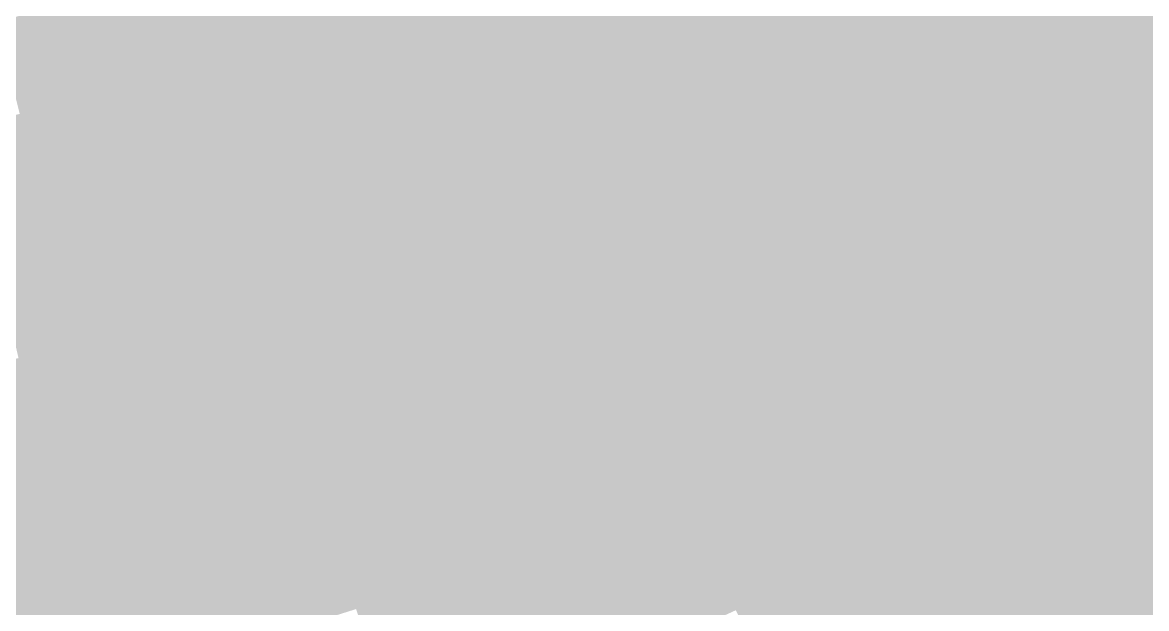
# Model space of a CAD drawing. Header units: inches. Extents: x -266 to 784, y -170 to 213.
# Drawn here: x 11.48 to 35.16, y -56.01 to -43.66 of the extents above; entities that cross this region are included whole.
import ezdxf

# ---------------------------------------------------------------- set-up
doc = ezdxf.new("R2010")
doc.units = ezdxf.units.IN
doc.header["$MEASUREMENT"] = 0

msp = doc.modelspace()

# ---------------------------------------------------------------- linework, layer by layer
at = {"color": 208, "true_color": 0x350040}
msp.add_solid([(15.160043, -42.369483), (15.496933, -43.311027), (14.115678, -42.728768), (14.42936, -43.678296)], dxfattribs=at)
at = {"color": 218, "true_color": 0x4a004d}
msp.add_solid([(22.627043, -42.332221), (23.09844, -43.214142), (21.581344, -42.874766), (22.030955, -43.767991)], dxfattribs=at)
at = {"color": 218, "true_color": 0x550052}
msp.add_solid([(26.749881, -42.242678), (27.284879, -43.087532), (25.705137, -42.886431), (26.21924, -43.744159)], dxfattribs=at)
at = {"color": 208, "true_color": 0x3b0044}
msp.add_solid([(17.603438, -42.498458), (17.986121, -43.422338), (16.555172, -42.917669), (16.915067, -43.850662)], dxfattribs=at)
at = {"color": 218, "true_color": 0x430049}
msp.add_solid([(20.095089, -42.487497), (20.522644, -43.391486), (19.046342, -42.967859), (19.451583, -43.882068)], dxfattribs=at)
at = {"color": 218, "true_color": 0x5a0054}
msp.add_solid([(28.334082, -42.40495), (28.889652, -43.23642), (27.284879, -43.087532), (27.819876, -43.932385)], dxfattribs=at)
at = {"color": 218, "true_color": 0x5e0056}
msp.add_solid([(29.942026, -42.51441), (30.517834, -43.331995), (28.889652, -43.23642), (29.445222, -44.067889)], dxfattribs=at)
at = {"color": 218, "true_color": 0x620058}
msp.add_solid([(31.572063, -42.569999), (32.167762, -43.373207), (30.517834, -43.331995), (31.093642, -44.14958)], dxfattribs=at)
at = {"color": 226, "true_color": 0x660059}
msp.add_solid([(33.222506, -42.570707), (33.837737, -43.359054), (32.167762, -43.373207), (32.763462, -44.176414)], dxfattribs=at)
at = {"color": 226, "true_color": 0x6b005a}
msp.add_solid([(34.891631, -42.515575), (35.526024, -43.288585), (33.837737, -43.359054), (34.452969, -44.1474)], dxfattribs=at)
at = {"color": 208, "true_color": 0x330040}
msp.add_solid([(14.115678, -42.728768), (14.42936, -43.678296), (13.06281, -43.062315), (13.353095, -44.019255)], dxfattribs=at)
at = {"color": 218, "true_color": 0x500051}
msp.add_solid([(24.152011, -42.634263), (24.64491, -43.50435), (23.09844, -43.214142), (23.569837, -44.096063)], dxfattribs=at)
at = {"color": 208, "true_color": 0x320040}
msp.add_solid([(13.06281, -43.062315), (13.353095, -44.019255), (12.002074, -43.369923), (12.268787, -44.333699)], dxfattribs=at)
at = {"color": 208, "true_color": 0x3a0044}
msp.add_solid([(16.555172, -42.917669), (16.915067, -43.850662), (15.496933, -43.311027), (15.833823, -44.252571)], dxfattribs=at)
at = {"color": 208, "true_color": 0x410049}
msp.add_solid([(19.046342, -42.967859), (19.451583, -43.882068), (17.986121, -43.422338), (18.368805, -44.346218)], dxfattribs=at)
at = {"color": 218, "true_color": 0x48004d}
msp.add_solid([(21.581344, -42.874766), (22.030955, -43.767991), (20.522644, -43.391486), (20.9502, -44.295475)], dxfattribs=at)
at = {"color": 218, "true_color": 0x550054}
msp.add_solid([(25.705137, -42.886431), (26.21924, -43.744159), (24.64491, -43.50435), (25.137808, -44.374437)], dxfattribs=at)
at = {"color": 218, "true_color": 0x5a0056}
msp.add_solid([(27.284879, -43.087532), (27.819876, -43.932385), (26.21924, -43.744159), (26.733343, -44.601888)], dxfattribs=at)
at = {"color": 208, "true_color": 0x380044}
msp.add_solid([(15.496933, -43.311027), (15.833823, -44.252571), (14.42936, -43.678296), (14.743042, -44.627824)], dxfattribs=at)
at = {"color": 218, "true_color": 0x4e0051}
msp.add_solid([(23.09844, -43.214142), (23.569837, -44.096063), (22.030955, -43.767991), (22.480566, -44.661215)], dxfattribs=at)
at = {"color": 218, "true_color": 0x5e0058}
msp.add_solid([(28.889652, -43.23642), (29.445222, -44.067889), (27.819876, -43.932385), (28.354874, -44.777239)], dxfattribs=at)
at = {"color": 218, "true_color": 0x62005a}
msp.add_solid([(30.517834, -43.331995), (31.093642, -44.14958), (29.445222, -44.067889), (30.000793, -44.899359)], dxfattribs=at)
at = {"color": 226, "true_color": 0x6f005e}
msp.add_solid([(35.526024, -43.288585), (36.160417, -44.061596), (34.452969, -44.1474), (35.068201, -44.935746)], dxfattribs=at)
at = {"color": 208, "true_color": 0x300040}
msp.add_solid([(12.002074, -43.369923), (12.268787, -44.333699), (10.934108, -43.651406), (11.177088, -44.621438)], dxfattribs=at)
at = {"color": 208, "true_color": 0x3f0049}
msp.add_solid([(17.986121, -43.422338), (18.368805, -44.346218), (16.915067, -43.850662), (17.274962, -44.783654)], dxfattribs=at)
at = {"color": 218, "true_color": 0x46004d}
msp.add_solid([(20.522644, -43.391486), (20.9502, -44.295475), (19.451583, -43.882068), (19.856824, -44.796278)], dxfattribs=at)
at = {"color": 218, "true_color": 0x540055}
msp.add_solid([(24.64491, -43.50435), (25.137808, -44.374437), (23.569837, -44.096063), (24.041234, -44.977984)], dxfattribs=at)
at = {"color": 226, "true_color": 0x66005c}
msp.add_solid([(32.167762, -43.373207), (32.763462, -44.176414), (31.093642, -44.14958), (31.669451, -44.967165)], dxfattribs=at)
at = {"color": 226, "true_color": 0x6b005d}
msp.add_solid([(33.837737, -43.359054), (34.452969, -44.1474), (32.763462, -44.176414), (33.359161, -44.979622)], dxfattribs=at)
at = {"color": 208, "true_color": 0x370044}
msp.add_solid([(14.42936, -43.678296), (14.743042, -44.627824), (13.353095, -44.019255), (13.64338, -44.976196)], dxfattribs=at)
at = {"color": 218, "true_color": 0x4c0051}
msp.add_solid([(22.030955, -43.767991), (22.480566, -44.661215), (20.9502, -44.295475), (21.377755, -45.199465)], dxfattribs=at)
at = {"color": 218, "true_color": 0x5a0059}
msp.add_solid([(26.21924, -43.744159), (26.733343, -44.601888), (25.137808, -44.374437), (25.630706, -45.244524)], dxfattribs=at)
at = {"color": 208, "true_color": 0x350044}
msp.add_solid([(13.353095, -44.019255), (13.64338, -44.976196), (12.268787, -44.333699), (12.5355, -45.297475)], dxfattribs=at)
at = {"color": 208, "true_color": 0x3d0049}
msp.add_solid([(16.915067, -43.850662), (17.274962, -44.783654), (15.833823, -44.252571), (16.170713, -45.194115)], dxfattribs=at)
at = {"color": 218, "true_color": 0x45004d}
msp.add_solid([(19.451583, -43.882068), (19.856824, -44.796278), (18.368805, -44.346218), (18.751488, -45.270097)], dxfattribs=at)
at = {"color": 218, "true_color": 0x5e005b}
msp.add_solid([(27.819876, -43.932385), (28.354874, -44.777239), (26.733343, -44.601888), (27.247445, -45.459616)], dxfattribs=at)
at = {"color": 208, "true_color": 0x3c0049}
msp.add_solid([(15.833823, -44.252571), (16.170713, -45.194115), (14.743042, -44.627824), (15.056724, -45.577353)], dxfattribs=at)
at = {"color": 218, "true_color": 0x520055}
msp.add_solid([(23.569837, -44.096063), (24.041234, -44.977984), (22.480566, -44.661215), (22.930178, -45.554439)], dxfattribs=at)
at = {"color": 218, "true_color": 0x62005c}
msp.add_solid([(29.445222, -44.067889), (30.000793, -44.899359), (28.354874, -44.777239), (28.889871, -45.622093)], dxfattribs=at)
at = {"color": 226, "true_color": 0x66005e}
msp.add_solid([(31.093642, -44.14958), (31.669451, -44.967165), (30.000793, -44.899359), (30.556363, -45.730829)], dxfattribs=at)
at = {"color": 226, "true_color": 0x6b005f}
msp.add_solid([(32.763462, -44.176414), (33.359161, -44.979622), (31.669451, -44.967165), (32.245259, -45.78475)], dxfattribs=at)
at = {"color": 226, "true_color": 0x6f0061}
msp.add_solid([(34.452969, -44.1474), (35.068201, -44.935746), (33.359161, -44.979622), (33.95486, -45.782829)], dxfattribs=at)
at = {"color": 226, "true_color": 0x730062}
msp.add_solid([(36.160417, -44.061596), (36.79481, -44.834606), (35.068201, -44.935746), (35.683432, -45.724093)], dxfattribs=at)
at = {"color": 208, "true_color": 0x330044}
msp.add_solid([(12.268787, -44.333699), (12.5355, -45.297475), (11.177088, -44.621438), (11.420068, -45.591469)], dxfattribs=at)
at = {"color": 218, "true_color": 0x43004d}
msp.add_solid([(18.368805, -44.346218), (18.751488, -45.270097), (17.274962, -44.783654), (17.634857, -45.716647)], dxfattribs=at)
at = {"color": 218, "true_color": 0x4a0051}
msp.add_solid([(20.9502, -44.295475), (21.377755, -45.199465), (19.856824, -44.796278), (20.262066, -45.710488)], dxfattribs=at)
at = {"color": 218, "true_color": 0x59005a}
msp.add_solid([(25.137808, -44.374437), (25.630706, -45.244524), (24.041234, -44.977984), (24.51263, -45.859906)], dxfattribs=at)
at = {"color": 208, "true_color": 0x3a0049}
msp.add_solid([(14.743042, -44.627824), (15.056724, -45.577353), (13.64338, -44.976196), (13.933665, -45.933136)], dxfattribs=at)
at = {"color": 218, "true_color": 0x500055}
msp.add_solid([(22.480566, -44.661215), (22.930178, -45.554439), (21.377755, -45.199465), (21.80531, -46.103454)], dxfattribs=at)
at = {"color": 218, "true_color": 0x5e005d}
msp.add_solid([(26.733343, -44.601888), (27.247445, -45.459616), (25.630706, -45.244524), (26.123604, -46.114611)], dxfattribs=at)
at = {"color": 208, "true_color": 0x380049}
msp.add_solid([(13.64338, -44.976196), (13.933665, -45.933136), (12.5355, -45.297475), (12.802212, -46.261251)], dxfattribs=at)
at = {"color": 208, "true_color": 0x41004d}
msp.add_solid([(17.274962, -44.783654), (17.634857, -45.716647), (16.170713, -45.194115), (16.507603, -46.135659)], dxfattribs=at)
at = {"color": 218, "true_color": 0x490051}
msp.add_solid([(19.856824, -44.796278), (20.262066, -45.710488), (18.751488, -45.270097), (19.134172, -46.193977)], dxfattribs=at)
at = {"color": 218, "true_color": 0x56005a}
msp.add_solid([(24.041234, -44.977984), (24.51263, -45.859906), (22.930178, -45.554439), (23.379789, -46.447664)], dxfattribs=at)
at = {"color": 226, "true_color": 0x62005f}
msp.add_solid([(28.354874, -44.777239), (28.889871, -45.622093), (27.247445, -45.459616), (27.761548, -46.317345)], dxfattribs=at)
at = {"color": 226, "true_color": 0x660060}
msp.add_solid([(30.000793, -44.899359), (30.556363, -45.730829), (28.889871, -45.622093), (29.424869, -46.466946)], dxfattribs=at)
at = {"color": 226, "true_color": 0x6b0062}
msp.add_solid([(31.669451, -44.967165), (32.245259, -45.78475), (30.556363, -45.730829), (31.111933, -46.562298)], dxfattribs=at)
at = {"color": 226, "true_color": 0x6f0063}
msp.add_solid([(33.359161, -44.979622), (33.95486, -45.782829), (32.245259, -45.78475), (32.821067, -46.602334)], dxfattribs=at)
at = {"color": 226, "true_color": 0x730064}
msp.add_solid([(35.068201, -44.935746), (35.683432, -45.724093), (33.95486, -45.782829), (34.55056, -46.586037)], dxfattribs=at)
at = {"color": 208, "true_color": 0x3f004d}
msp.add_solid([(16.170713, -45.194115), (16.507603, -46.135659), (15.056724, -45.577353), (15.370405, -46.526881)], dxfattribs=at)
at = {"color": 218, "true_color": 0x4e0055}
msp.add_solid([(21.377755, -45.199465), (21.80531, -46.103454), (20.262066, -45.710488), (20.667307, -46.624698)], dxfattribs=at)
at = {"color": 208, "true_color": 0x370049}
msp.add_solid([(12.5355, -45.297475), (12.802212, -46.261251), (11.420068, -45.591469), (11.663049, -46.5615)], dxfattribs=at)
at = {"color": 218, "true_color": 0x470051}
msp.add_solid([(18.751488, -45.270097), (19.134172, -46.193977), (17.634857, -45.716647), (17.994752, -46.64964)], dxfattribs=at)
at = {"color": 218, "true_color": 0x5d005e}
msp.add_solid([(25.630706, -45.244524), (26.123604, -46.114611), (24.51263, -45.859906), (24.984027, -46.741827)], dxfattribs=at)
at = {"color": 226, "true_color": 0x620061}
msp.add_solid([(27.247445, -45.459616), (27.761548, -46.317345), (26.123604, -46.114611), (26.616502, -46.984698)], dxfattribs=at)
at = {"color": 208, "true_color": 0x350049}
msp.add_solid([(11.420068, -45.591469), (11.663049, -46.5615), (10.297758, -45.858), (10.51686, -46.833702)], dxfattribs=at)
at = {"color": 208, "true_color": 0x3d004d}
msp.add_solid([(15.056724, -45.577353), (15.370405, -46.526881), (13.933665, -45.933136), (14.223949, -46.890076)], dxfattribs=at)
at = {"color": 218, "true_color": 0x54005a}
msp.add_solid([(22.930178, -45.554439), (23.379789, -46.447664), (21.80531, -46.103454), (22.232865, -47.007443)], dxfattribs=at)
at = {"color": 226, "true_color": 0x660063}
msp.add_solid([(28.889871, -45.622093), (29.424869, -46.466946), (27.761548, -46.317345), (28.275651, -47.175074)], dxfattribs=at)
at = {"color": 208, "true_color": 0x3c004d}
msp.add_solid([(13.933665, -45.933136), (14.223949, -46.890076), (12.802212, -46.261251), (13.068925, -47.225027)], dxfattribs=at)
at = {"color": 218, "true_color": 0x450051}
msp.add_solid([(17.634857, -45.716647), (17.994752, -46.64964), (16.507603, -46.135659), (16.844493, -47.077203)], dxfattribs=at)
at = {"color": 218, "true_color": 0x4c0055}
msp.add_solid([(20.262066, -45.710488), (20.667307, -46.624698), (19.134172, -46.193977), (19.516855, -47.117856)], dxfattribs=at)
at = {"color": 218, "true_color": 0x5b005e}
msp.add_solid([(24.51263, -45.859906), (24.984027, -46.741827), (23.379789, -46.447664), (23.8294, -47.340888)], dxfattribs=at)
at = {"color": 226, "true_color": 0x6b0064}
msp.add_solid([(30.556363, -45.730829), (31.111933, -46.562298), (29.424869, -46.466946), (29.959867, -47.3118)], dxfattribs=at)
at = {"color": 226, "true_color": 0x6f0066}
msp.add_solid([(32.245259, -45.78475), (32.821067, -46.602334), (31.111933, -46.562298), (31.667503, -47.393768)], dxfattribs=at)
at = {"color": 226, "true_color": 0x730067}
msp.add_solid([(33.95486, -45.782829), (34.55056, -46.586037), (32.821067, -46.602334), (33.396875, -47.419919)], dxfattribs=at)
at = {"color": 226, "true_color": 0x770068}
msp.add_solid([(35.683432, -45.724093), (36.298664, -46.512439), (34.55056, -46.586037), (35.146259, -47.389244)], dxfattribs=at)
at = {"color": 218, "true_color": 0x430051}
msp.add_solid([(16.507603, -46.135659), (16.844493, -47.077203), (15.370405, -46.526881), (15.684087, -47.476409)], dxfattribs=at)
at = {"color": 218, "true_color": 0x52005a}
msp.add_solid([(21.80531, -46.103454), (22.232865, -47.007443), (20.667307, -46.624698), (21.072548, -47.538907)], dxfattribs=at)
at = {"color": 206, "true_color": 0x610062}
msp.add_solid([(26.123604, -46.114611), (26.616502, -46.984698), (24.984027, -46.741827), (25.455424, -47.623748)], dxfattribs=at)
at = {"color": 208, "true_color": 0x3a004d}
msp.add_solid([(12.802212, -46.261251), (13.068925, -47.225027), (11.663049, -46.5615), (11.906029, -47.531531)], dxfattribs=at)
at = {"color": 218, "true_color": 0x4a0055}
msp.add_solid([(19.134172, -46.193977), (19.516855, -47.117856), (17.994752, -46.64964), (18.354647, -47.582633)], dxfattribs=at)
at = {"color": 226, "true_color": 0x660065}
msp.add_solid([(27.761548, -46.317345), (28.275651, -47.175074), (26.616502, -46.984698), (27.109401, -47.854785)], dxfattribs=at)
at = {"color": 208, "true_color": 0x38004d}
msp.add_solid([(11.663049, -46.5615), (11.906029, -47.531531), (10.51686, -46.833702), (10.735961, -47.809404)], dxfattribs=at)
at = {"color": 208, "true_color": 0x410051}
msp.add_solid([(15.370405, -46.526881), (15.684087, -47.476409), (14.223949, -46.890076), (14.514234, -47.847017)], dxfattribs=at)
at = {"color": 218, "true_color": 0x480055}
msp.add_solid([(17.994752, -46.64964), (18.354647, -47.582633), (16.844493, -47.077203), (17.181383, -48.018747)], dxfattribs=at)
at = {"color": 218, "true_color": 0x50005a}
msp.add_solid([(20.667307, -46.624698), (21.072548, -47.538907), (19.516855, -47.117856), (19.899538, -48.041736)], dxfattribs=at)
at = {"color": 218, "true_color": 0x58005e}
msp.add_solid([(23.379789, -46.447664), (23.8294, -47.340888), (22.232865, -47.007443), (22.66042, -47.911433)], dxfattribs=at)
at = {"color": 226, "true_color": 0x6b0067}
msp.add_solid([(29.424869, -46.466946), (29.959867, -47.3118), (28.275651, -47.175074), (28.789754, -48.032802)], dxfattribs=at)
at = {"color": 226, "true_color": 0x6f0068}
msp.add_solid([(31.111933, -46.562298), (31.667503, -47.393768), (29.959867, -47.3118), (30.494864, -48.156653)], dxfattribs=at)
at = {"color": 226, "true_color": 0x73006a}
msp.add_solid([(32.821067, -46.602334), (33.396875, -47.419919), (31.667503, -47.393768), (32.223074, -48.225238)], dxfattribs=at)
at = {"color": 226, "true_color": 0x77006b}
msp.add_solid([(34.55056, -46.586037), (35.146259, -47.389244), (33.396875, -47.419919), (33.972683, -48.237504)], dxfattribs=at)
at = {"color": 226, "true_color": 0x7c006c}
msp.add_solid([(36.298664, -46.512439), (36.913895, -47.300786), (35.146259, -47.389244), (35.741958, -48.192452)], dxfattribs=at)
at = {"color": 208, "true_color": 0x3f0051}
msp.add_solid([(14.223949, -46.890076), (14.514234, -47.847017), (13.068925, -47.225027), (13.335638, -48.188803)], dxfattribs=at)
at = {"color": 206, "true_color": 0x5f0062}
msp.add_solid([(24.984027, -46.741827), (25.455424, -47.623748), (23.8294, -47.340888), (24.279012, -48.234112)], dxfattribs=at)
at = {"color": 218, "true_color": 0x460055}
msp.add_solid([(16.844493, -47.077203), (17.181383, -48.018747), (15.684087, -47.476409), (15.997769, -48.425937)], dxfattribs=at)
at = {"color": 218, "true_color": 0x4e005a}
msp.add_solid([(19.516855, -47.117856), (19.899538, -48.041736), (18.354647, -47.582633), (18.714542, -48.515626)], dxfattribs=at)
at = {"color": 218, "true_color": 0x56005e}
msp.add_solid([(22.232865, -47.007443), (22.66042, -47.911433), (21.072548, -47.538907), (21.47779, -48.453117)], dxfattribs=at)
at = {"color": 206, "true_color": 0x650066}
msp.add_solid([(26.616502, -46.984698), (27.109401, -47.854785), (25.455424, -47.623748), (25.926821, -48.50567)], dxfattribs=at)
at = {"color": 208, "true_color": 0x3d0051}
msp.add_solid([(13.068925, -47.225027), (13.335638, -48.188803), (11.906029, -47.531531), (12.149009, -48.501563)], dxfattribs=at)
at = {"color": 218, "true_color": 0x5c0062}
msp.add_solid([(23.8294, -47.340888), (24.279012, -48.234112), (22.66042, -47.911433), (23.087975, -48.815422)], dxfattribs=at)
at = {"color": 226, "true_color": 0x6b0069}
msp.add_solid([(28.275651, -47.175074), (28.789754, -48.032802), (27.109401, -47.854785), (27.602299, -48.724872)], dxfattribs=at)
at = {"color": 226, "true_color": 0x6f006b}
msp.add_solid([(29.959867, -47.3118), (30.494864, -48.156653), (28.789754, -48.032802), (29.303856, -48.890531)], dxfattribs=at)
at = {"color": 208, "true_color": 0x3b0051}
msp.add_solid([(11.906029, -47.531531), (12.149009, -48.501563), (10.735961, -47.809404), (10.955062, -48.785107)], dxfattribs=at)
at = {"color": 218, "true_color": 0x440055}
msp.add_solid([(15.684087, -47.476409), (15.997769, -48.425937), (14.514234, -47.847017), (14.804519, -48.803957)], dxfattribs=at)
at = {"color": 218, "true_color": 0x4c005a}
msp.add_solid([(18.354647, -47.582633), (18.714542, -48.515626), (17.181383, -48.018747), (17.518272, -48.960291)], dxfattribs=at)
at = {"color": 218, "true_color": 0x54005e}
msp.add_solid([(21.072548, -47.538907), (21.47779, -48.453117), (19.899538, -48.041736), (20.282222, -48.965615)], dxfattribs=at)
at = {"color": 226, "true_color": 0x73006c}
msp.add_solid([(31.667503, -47.393768), (32.223074, -48.225238), (30.494864, -48.156653), (31.029862, -49.001507)], dxfattribs=at)
at = {"color": 226, "true_color": 0x77006e}
msp.add_solid([(33.396875, -47.419919), (33.972683, -48.237504), (32.223074, -48.225238), (32.778644, -49.056707)], dxfattribs=at)
at = {"color": 216, "true_color": 0x7c006f}
msp.add_solid([(35.146259, -47.389244), (35.741958, -48.192452), (33.972683, -48.237504), (34.548491, -49.055089)], dxfattribs=at)
at = {"color": 206, "true_color": 0x630066}
msp.add_solid([(25.455424, -47.623748), (25.926821, -48.50567), (24.279012, -48.234112), (24.728623, -49.127337)], dxfattribs=at)
at = {"color": 208, "true_color": 0x420055}
msp.add_solid([(14.514234, -47.847017), (14.804519, -48.803957), (13.335638, -48.188803), (13.602351, -49.152579)], dxfattribs=at)
at = {"color": 218, "true_color": 0x4a005a}
msp.add_solid([(17.181383, -48.018747), (17.518272, -48.960291), (15.997769, -48.425937), (16.31145, -49.375465)], dxfattribs=at)
at = {"color": 218, "true_color": 0x52005e}
msp.add_solid([(19.899538, -48.041736), (20.282222, -48.965615), (18.714542, -48.515626), (19.074437, -49.448618)], dxfattribs=at)
at = {"color": 218, "true_color": 0x5a0062}
msp.add_solid([(22.66042, -47.911433), (23.087975, -48.815422), (21.47779, -48.453117), (21.883031, -49.367327)], dxfattribs=at)
at = {"color": 206, "true_color": 0x69006b}
msp.add_solid([(27.109401, -47.854785), (27.602299, -48.724872), (25.926821, -48.50567), (26.398217, -49.387591)], dxfattribs=at)
at = {"color": 226, "true_color": 0x6f006e}
msp.add_solid([(28.789754, -48.032802), (29.303856, -48.890531), (27.602299, -48.724872), (28.095197, -49.594958)], dxfattribs=at)
at = {"color": 208, "true_color": 0x400055}
msp.add_solid([(13.335638, -48.188803), (13.602351, -49.152579), (12.149009, -48.501563), (12.391989, -49.471594)], dxfattribs=at)
at = {"color": 206, "true_color": 0x600066}
msp.add_solid([(24.279012, -48.234112), (24.728623, -49.127337), (23.087975, -48.815422), (23.51553, -49.719411)], dxfattribs=at)
at = {"color": 216, "true_color": 0x73006f}
msp.add_solid([(30.494864, -48.156653), (31.029862, -49.001507), (29.303856, -48.890531), (29.817959, -49.748259)], dxfattribs=at)
at = {"color": 216, "true_color": 0x770070}
msp.add_solid([(32.223074, -48.225238), (32.778644, -49.056707), (31.029862, -49.001507), (31.56486, -49.84636)], dxfattribs=at)
at = {"color": 216, "true_color": 0x7c0072}
msp.add_solid([(33.972683, -48.237504), (34.548491, -49.055089), (32.778644, -49.056707), (33.334214, -49.888177)], dxfattribs=at)
at = {"color": 216, "true_color": 0x800072}
msp.add_solid([(35.741958, -48.192452), (36.337658, -48.995659), (34.548491, -49.055089), (35.1243, -49.872674)], dxfattribs=at)
at = {"color": 208, "true_color": 0x3e0055}
msp.add_solid([(12.149009, -48.501563), (12.391989, -49.471594), (10.955062, -48.785107), (11.174163, -49.760809)], dxfattribs=at)
at = {"color": 218, "true_color": 0x48005a}
msp.add_solid([(15.997769, -48.425937), (16.31145, -49.375465), (14.804519, -48.803957), (15.094803, -49.760897)], dxfattribs=at)
at = {"color": 218, "true_color": 0x50005e}
msp.add_solid([(18.714542, -48.515626), (19.074437, -49.448618), (17.518272, -48.960291), (17.855162, -49.901835)], dxfattribs=at)
at = {"color": 218, "true_color": 0x580062}
msp.add_solid([(21.47779, -48.453117), (21.883031, -49.367327), (20.282222, -48.965615), (20.664905, -49.889495)], dxfattribs=at)
at = {"color": 206, "true_color": 0x67006b}
msp.add_solid([(25.926821, -48.50567), (26.398217, -49.387591), (24.728623, -49.127337), (25.178234, -50.020561)], dxfattribs=at)
at = {"color": 206, "true_color": 0x6e006f}
msp.add_solid([(27.602299, -48.724872), (28.095197, -49.594958), (26.398217, -49.387591), (26.869614, -50.269512)], dxfattribs=at)
at = {"color": 218, "true_color": 0x46005a}
msp.add_solid([(14.804519, -48.803957), (15.094803, -49.760897), (13.602351, -49.152579), (13.869063, -50.116355)], dxfattribs=at)
at = {"color": 218, "true_color": 0x4d005e}
msp.add_solid([(17.518272, -48.960291), (17.855162, -49.901835), (16.31145, -49.375465), (16.625132, -50.324994)], dxfattribs=at)
at = {"color": 218, "true_color": 0x550062}
msp.add_solid([(20.282222, -48.965615), (20.664905, -49.889495), (19.074437, -49.448618), (19.434332, -50.381611)], dxfattribs=at)
at = {"color": 206, "true_color": 0x5e0066}
msp.add_solid([(23.087975, -48.815422), (23.51553, -49.719411), (21.883031, -49.367327), (22.288272, -50.281537)], dxfattribs=at)
at = {"color": 216, "true_color": 0x730072}
msp.add_solid([(29.303856, -48.890531), (29.817959, -49.748259), (28.095197, -49.594958), (28.588095, -50.465045)], dxfattribs=at)
at = {"color": 216, "true_color": 0x770073}
msp.add_solid([(31.029862, -49.001507), (31.56486, -49.84636), (29.817959, -49.748259), (30.332062, -50.605988)], dxfattribs=at)
at = {"color": 216, "true_color": 0x840076}
msp.add_solid([(36.337658, -48.995659), (36.933357, -49.798867), (35.1243, -49.872674), (35.700108, -50.690258)], dxfattribs=at)
at = {"color": 218, "true_color": 0x44005a}
msp.add_solid([(13.602351, -49.152579), (13.869063, -50.116355), (12.391989, -49.471594), (12.634969, -50.441625)], dxfattribs=at)
at = {"color": 206, "true_color": 0x64006b}
msp.add_solid([(24.728623, -49.127337), (25.178234, -50.020561), (23.51553, -49.719411), (23.943085, -50.6234)], dxfattribs=at)
at = {"color": 216, "true_color": 0x7c0074}
msp.add_solid([(32.778644, -49.056707), (33.334214, -49.888177), (31.56486, -49.84636), (32.099857, -50.691214)], dxfattribs=at)
at = {"color": 216, "true_color": 0x800076}
msp.add_solid([(34.548491, -49.055089), (35.1243, -49.872674), (33.334214, -49.888177), (33.889784, -50.719646)], dxfattribs=at)
at = {"color": 208, "true_color": 0x41005a}
msp.add_solid([(12.391989, -49.471594), (12.634969, -50.441625), (11.174163, -49.760809), (11.393264, -50.736511)], dxfattribs=at)
at = {"color": 218, "true_color": 0x4b005e}
msp.add_solid([(16.31145, -49.375465), (16.625132, -50.324994), (15.094803, -49.760897), (15.385088, -50.717838)], dxfattribs=at)
at = {"color": 218, "true_color": 0x530062}
msp.add_solid([(19.074437, -49.448618), (19.434332, -50.381611), (17.855162, -49.901835), (18.192052, -50.84338)], dxfattribs=at)
at = {"color": 206, "true_color": 0x5c0066}
msp.add_solid([(21.883031, -49.367327), (22.288272, -50.281537), (20.664905, -49.889495), (21.047589, -50.813374)], dxfattribs=at)
at = {"color": 206, "true_color": 0x6b006f}
msp.add_solid([(26.398217, -49.387591), (26.869614, -50.269512), (25.178234, -50.020561), (25.627846, -50.913785)], dxfattribs=at)
at = {"color": 206, "true_color": 0x62006b}
msp.add_solid([(23.51553, -49.719411), (23.943085, -50.6234), (22.288272, -50.281537), (22.693514, -51.195746)], dxfattribs=at)
at = {"color": 216, "true_color": 0x720073}
msp.add_solid([(28.095197, -49.594958), (28.588095, -50.465045), (26.869614, -50.269512), (27.341011, -51.151433)], dxfattribs=at)
at = {"color": 218, "true_color": 0x49005e}
msp.add_solid([(15.094803, -49.760897), (15.385088, -50.717838), (13.869063, -50.116355), (14.135776, -51.080131)], dxfattribs=at)
at = {"color": 218, "true_color": 0x510062}
msp.add_solid([(17.855162, -49.901835), (18.192052, -50.84338), (16.625132, -50.324994), (16.938814, -51.274522)], dxfattribs=at)
at = {"color": 206, "true_color": 0x590066}
msp.add_solid([(20.664905, -49.889495), (21.047589, -50.813374), (19.434332, -50.381611), (19.794227, -51.314604)], dxfattribs=at)
at = {"color": 216, "true_color": 0x770076}
msp.add_solid([(29.817959, -49.748259), (30.332062, -50.605988), (28.588095, -50.465045), (29.080993, -51.335132)], dxfattribs=at)
at = {"color": 216, "true_color": 0x7c0077}
msp.add_solid([(31.56486, -49.84636), (32.099857, -50.691214), (30.332062, -50.605988), (30.846165, -51.463717)], dxfattribs=at)
at = {"color": 216, "true_color": 0x800078}
msp.add_solid([(33.334214, -49.888177), (33.889784, -50.719646), (32.099857, -50.691214), (32.634855, -51.536067)], dxfattribs=at)
at = {"color": 216, "true_color": 0x840079}
msp.add_solid([(35.1243, -49.872674), (35.700108, -50.690258), (33.889784, -50.719646), (34.445354, -51.551116)], dxfattribs=at)
at = {"color": 218, "true_color": 0x47005e}
msp.add_solid([(13.869063, -50.116355), (14.135776, -51.080131), (12.634969, -50.441625), (12.87795, -51.411656)], dxfattribs=at)
at = {"color": 206, "true_color": 0x68006f}
msp.add_solid([(25.178234, -50.020561), (25.627846, -50.913785), (23.943085, -50.6234), (24.37064, -51.52739)], dxfattribs=at)
at = {"color": 218, "true_color": 0x45005e}
msp.add_solid([(12.634969, -50.441625), (12.87795, -51.411656), (11.393264, -50.736511), (11.612366, -51.712213)], dxfattribs=at)
at = {"color": 218, "true_color": 0x4f0062}
msp.add_solid([(16.625132, -50.324994), (16.938814, -51.274522), (15.385088, -50.717838), (15.675373, -51.674778)], dxfattribs=at)
at = {"color": 206, "true_color": 0x570066}
msp.add_solid([(19.434332, -50.381611), (19.794227, -51.314604), (18.192052, -50.84338), (18.528942, -51.784924)], dxfattribs=at)
at = {"color": 206, "true_color": 0x5f006b}
msp.add_solid([(22.288272, -50.281537), (22.693514, -51.195746), (21.047589, -50.813374), (21.430272, -51.737254)], dxfattribs=at)
at = {"color": 206, "true_color": 0x6f0073}
msp.add_solid([(26.869614, -50.269512), (27.341011, -51.151433), (25.627846, -50.913785), (26.077457, -51.807009)], dxfattribs=at)
at = {"color": 206, "true_color": 0x66006f}
msp.add_solid([(23.943085, -50.6234), (24.37064, -51.52739), (22.693514, -51.195746), (23.098755, -52.109956)], dxfattribs=at)
at = {"color": 216, "true_color": 0x760077}
msp.add_solid([(28.588095, -50.465045), (29.080993, -51.335132), (27.341011, -51.151433), (27.812407, -52.033355)], dxfattribs=at)
at = {"color": 216, "true_color": 0x7c007a}
msp.add_solid([(30.332062, -50.605988), (30.846165, -51.463717), (29.080993, -51.335132), (29.573892, -52.205219)], dxfattribs=at)
at = {"color": 208, "true_color": 0x42005e}
msp.add_solid([(11.393264, -50.736511), (11.612366, -51.712213), (10.144697, -51.000835), (10.339787, -51.98162)], dxfattribs=at)
at = {"color": 218, "true_color": 0x4c0062}
msp.add_solid([(15.385088, -50.717838), (15.675373, -51.674778), (14.135776, -51.080131), (14.402489, -52.043908)], dxfattribs=at)
at = {"color": 218, "true_color": 0x540066}
msp.add_solid([(18.192052, -50.84338), (18.528942, -51.784924), (16.938814, -51.274522), (17.252496, -52.22405)], dxfattribs=at)
at = {"color": 206, "true_color": 0x5d006b}
msp.add_solid([(21.047589, -50.813374), (21.430272, -51.737254), (19.794227, -51.314604), (20.154122, -52.247597)], dxfattribs=at)
at = {"color": 206, "true_color": 0x6c0073}
msp.add_solid([(25.627846, -50.913785), (26.077457, -51.807009), (24.37064, -51.52739), (24.798195, -52.431379)], dxfattribs=at)
at = {"color": 216, "true_color": 0x80007b}
msp.add_solid([(32.099857, -50.691214), (32.634855, -51.536067), (30.846165, -51.463717), (31.360267, -52.321445)], dxfattribs=at)
at = {"color": 216, "true_color": 0x84007d}
msp.add_solid([(33.889784, -50.719646), (34.445354, -51.551116), (32.634855, -51.536067), (33.169852, -52.380921)], dxfattribs=at)
at = {"color": 216, "true_color": 0x89007d}
msp.add_solid([(35.700108, -50.690258), (36.275916, -51.507843), (34.445354, -51.551116), (35.000925, -52.382586)], dxfattribs=at)
at = {"color": 218, "true_color": 0x4a0062}
msp.add_solid([(14.135776, -51.080131), (14.402489, -52.043908), (12.87795, -51.411656), (13.12093, -52.381688)], dxfattribs=at)
at = {"color": 216, "true_color": 0x730077}
msp.add_solid([(27.341011, -51.151433), (27.812407, -52.033355), (26.077457, -51.807009), (26.527068, -52.700234)], dxfattribs=at)
at = {"color": 218, "true_color": 0x520066}
msp.add_solid([(16.938814, -51.274522), (17.252496, -52.22405), (15.675373, -51.674778), (15.965657, -52.631718)], dxfattribs=at)
at = {"color": 206, "true_color": 0x5a006b}
msp.add_solid([(19.794227, -51.314604), (20.154122, -52.247597), (18.528942, -51.784924), (18.865832, -52.726468)], dxfattribs=at)
at = {"color": 206, "true_color": 0x63006f}
msp.add_solid([(22.693514, -51.195746), (23.098755, -52.109956), (21.430272, -51.737254), (21.812956, -52.661133)], dxfattribs=at)
at = {"color": 216, "true_color": 0x7a007c}
msp.add_solid([(29.080993, -51.335132), (29.573892, -52.205219), (27.812407, -52.033355), (28.283804, -52.915276)], dxfattribs=at)
at = {"color": 218, "true_color": 0x480062}
msp.add_solid([(12.87795, -51.411656), (13.12093, -52.381688), (11.612366, -51.712213), (11.831467, -52.687915)], dxfattribs=at)
at = {"color": 206, "true_color": 0x6a0073}
msp.add_solid([(24.37064, -51.52739), (24.798195, -52.431379), (23.098755, -52.109956), (23.503996, -53.024166)], dxfattribs=at)
at = {"color": 216, "true_color": 0x80007f}
msp.add_solid([(30.846165, -51.463717), (31.360267, -52.321445), (29.573892, -52.205219), (30.06679, -53.075306)], dxfattribs=at)
at = {"color": 216, "true_color": 0x840080}
msp.add_solid([(32.634855, -51.536067), (33.169852, -52.380921), (31.360267, -52.321445), (31.87437, -53.179174)], dxfattribs=at)
at = {"color": 216, "true_color": 0x890081}
msp.add_solid([(34.445354, -51.551116), (35.000925, -52.382586), (33.169852, -52.380921), (33.70485, -53.225775)], dxfattribs=at)
at = {"color": 216, "true_color": 0x8d0081}
msp.add_solid([(36.275916, -51.507843), (36.851724, -52.325428), (35.000925, -52.382586), (35.556495, -53.214055)], dxfattribs=at)
at = {"color": 218, "true_color": 0x450062}
msp.add_solid([(11.612366, -51.712213), (11.831467, -52.687915), (10.339787, -51.98162), (10.534877, -52.962405)], dxfattribs=at)
at = {"color": 218, "true_color": 0x500066}
msp.add_solid([(15.675373, -51.674778), (15.965657, -52.631718), (14.402489, -52.043908), (14.669202, -53.007684)], dxfattribs=at)
at = {"color": 206, "true_color": 0x58006b}
msp.add_solid([(18.528942, -51.784924), (18.865832, -52.726468), (17.252496, -52.22405), (17.566177, -53.173578)], dxfattribs=at)
at = {"color": 206, "true_color": 0x61006f}
msp.add_solid([(21.430272, -51.737254), (21.812956, -52.661133), (20.154122, -52.247597), (20.514017, -53.18059)], dxfattribs=at)
at = {"color": 216, "true_color": 0x700077}
msp.add_solid([(26.077457, -51.807009), (26.527068, -52.700234), (24.798195, -52.431379), (25.225751, -53.335368)], dxfattribs=at)
at = {"color": 218, "true_color": 0x4d0066}
msp.add_solid([(14.402489, -52.043908), (14.669202, -53.007684), (13.12093, -52.381688), (13.36391, -53.351719)], dxfattribs=at)
at = {"color": 216, "true_color": 0x77007c}
msp.add_solid([(27.812407, -52.033355), (28.283804, -52.915276), (26.527068, -52.700234), (26.97668, -53.593458)], dxfattribs=at)
at = {"color": 206, "true_color": 0x55006b}
msp.add_solid([(17.252496, -52.22405), (17.566177, -53.173578), (15.965657, -52.631718), (16.255942, -53.588659)], dxfattribs=at)
at = {"color": 206, "true_color": 0x5e006f}
msp.add_solid([(20.154122, -52.247597), (20.514017, -53.18059), (18.865832, -52.726468), (19.202722, -53.668012)], dxfattribs=at)
at = {"color": 206, "true_color": 0x670073}
msp.add_solid([(23.098755, -52.109956), (23.503996, -53.024166), (21.812956, -52.661133), (22.195639, -53.585013)], dxfattribs=at)
at = {"color": 216, "true_color": 0x7f0080}
msp.add_solid([(29.573892, -52.205219), (30.06679, -53.075306), (28.283804, -52.915276), (28.755201, -53.797197)], dxfattribs=at)
at = {"color": 216, "true_color": 0x840083}
msp.add_solid([(31.360267, -52.321445), (31.87437, -53.179174), (30.06679, -53.075306), (30.559688, -53.945393)], dxfattribs=at)
at = {"color": 218, "true_color": 0x4b0066}
msp.add_solid([(13.12093, -52.381688), (13.36391, -53.351719), (11.831467, -52.687915), (12.050568, -53.663617)], dxfattribs=at)
at = {"color": 206, "true_color": 0x6e0077}
msp.add_solid([(24.798195, -52.431379), (25.225751, -53.335368), (23.503996, -53.024166), (23.909238, -53.938376)], dxfattribs=at)
at = {"color": 216, "true_color": 0x890084}
msp.add_solid([(33.169852, -52.380921), (33.70485, -53.225775), (31.87437, -53.179174), (32.388473, -54.036902)], dxfattribs=at)
at = {"color": 216, "true_color": 0x8d0085}
msp.add_solid([(35.000925, -52.382586), (35.556495, -53.214055), (33.70485, -53.225775), (34.239848, -54.070628)], dxfattribs=at)
at = {"color": 218, "true_color": 0x480066}
msp.add_solid([(11.831467, -52.687915), (12.050568, -53.663617), (10.534877, -52.962405), (10.729968, -53.94319)], dxfattribs=at)
at = {"color": 206, "true_color": 0x53006b}
msp.add_solid([(15.965657, -52.631718), (16.255942, -53.588659), (14.669202, -53.007684), (14.935914, -53.97146)], dxfattribs=at)
at = {"color": 206, "true_color": 0x5b006f}
msp.add_solid([(18.865832, -52.726468), (19.202722, -53.668012), (17.566177, -53.173578), (17.879859, -54.123106)], dxfattribs=at)
at = {"color": 206, "true_color": 0x640073}
msp.add_solid([(21.812956, -52.661133), (22.195639, -53.585013), (20.514017, -53.18059), (20.873912, -54.113582)], dxfattribs=at)
at = {"color": 216, "true_color": 0x74007c}
msp.add_solid([(26.527068, -52.700234), (26.97668, -53.593458), (25.225751, -53.335368), (25.653306, -54.239358)], dxfattribs=at)
at = {"color": 206, "true_color": 0x50006b}
msp.add_solid([(14.669202, -53.007684), (14.935914, -53.97146), (13.36391, -53.351719), (13.60689, -54.32175)], dxfattribs=at)
at = {"color": 206, "true_color": 0x6b0077}
msp.add_solid([(23.503996, -53.024166), (23.909238, -53.938376), (22.195639, -53.585013), (22.578323, -54.508892)], dxfattribs=at)
at = {"color": 216, "true_color": 0x7b0080}
msp.add_solid([(28.283804, -52.915276), (28.755201, -53.797197), (26.97668, -53.593458), (27.426291, -54.486682)], dxfattribs=at)
at = {"color": 206, "true_color": 0x59006f}
msp.add_solid([(17.566177, -53.173578), (17.879859, -54.123106), (16.255942, -53.588659), (16.546227, -54.545599)], dxfattribs=at)
at = {"color": 206, "true_color": 0x620073}
msp.add_solid([(20.514017, -53.18059), (20.873912, -54.113582), (19.202722, -53.668012), (19.539611, -54.609556)], dxfattribs=at)
at = {"color": 216, "true_color": 0x830084}
msp.add_solid([(30.06679, -53.075306), (30.559688, -53.945393), (28.755201, -53.797197), (29.226598, -54.679118)], dxfattribs=at)
at = {"color": 216, "true_color": 0x890087}
msp.add_solid([(31.87437, -53.179174), (32.388473, -54.036902), (30.559688, -53.945393), (31.052586, -54.81548)], dxfattribs=at)
at = {"color": 216, "true_color": 0x8d0088}
msp.add_solid([(33.70485, -53.225775), (34.239848, -54.070628), (32.388473, -54.036902), (32.902576, -54.894631)], dxfattribs=at)
at = {"color": 214, "true_color": 0x910089}
msp.add_solid([(35.556495, -53.214055), (36.112065, -54.045525), (34.239848, -54.070628), (34.774845, -54.915482)], dxfattribs=at)
at = {"color": 196, "true_color": 0x4e006b}
msp.add_solid([(13.36391, -53.351719), (13.60689, -54.32175), (12.050568, -53.663617), (12.269669, -54.639319)], dxfattribs=at)
at = {"color": 216, "true_color": 0x72007c}
msp.add_solid([(25.225751, -53.335368), (25.653306, -54.239358), (23.909238, -53.938376), (24.314479, -54.852585)], dxfattribs=at)
at = {"color": 196, "true_color": 0x4b006b}
msp.add_solid([(12.050568, -53.663617), (12.269669, -54.639319), (10.729968, -53.94319), (10.925058, -54.923976)], dxfattribs=at)
at = {"color": 206, "true_color": 0x56006f}
msp.add_solid([(16.255942, -53.588659), (16.546227, -54.545599), (14.935914, -53.97146), (15.202627, -54.935236)], dxfattribs=at)
at = {"color": 206, "true_color": 0x5f0073}
msp.add_solid([(19.202722, -53.668012), (19.539611, -54.609556), (17.879859, -54.123106), (18.193541, -55.072634)], dxfattribs=at)
at = {"color": 206, "true_color": 0x680077}
msp.add_solid([(22.195639, -53.585013), (22.578323, -54.508892), (20.873912, -54.113582), (21.233807, -55.046575)], dxfattribs=at)
at = {"color": 216, "true_color": 0x780080}
msp.add_solid([(26.97668, -53.593458), (27.426291, -54.486682), (25.653306, -54.239358), (26.080861, -55.143347)], dxfattribs=at)
at = {"color": 206, "true_color": 0x54006f}
msp.add_solid([(14.935914, -53.97146), (15.202627, -54.935236), (13.60689, -54.32175), (13.84987, -55.291781)], dxfattribs=at)
at = {"color": 206, "true_color": 0x6f007c}
msp.add_solid([(23.909238, -53.938376), (24.314479, -54.852585), (22.578323, -54.508892), (22.961006, -55.432772)], dxfattribs=at)
at = {"color": 216, "true_color": 0x800084}
msp.add_solid([(28.755201, -53.797197), (29.226598, -54.679118), (27.426291, -54.486682), (27.875902, -55.379907)], dxfattribs=at)
at = {"color": 216, "true_color": 0x870089}
msp.add_solid([(30.559688, -53.945393), (31.052586, -54.81548), (29.226598, -54.679118), (29.697994, -55.56104)], dxfattribs=at)
at = {"color": 206, "true_color": 0x5c0073}
msp.add_solid([(17.879859, -54.123106), (18.193541, -55.072634), (16.546227, -54.545599), (16.836511, -55.502539)], dxfattribs=at)
at = {"color": 206, "true_color": 0x650077}
msp.add_solid([(20.873912, -54.113582), (21.233807, -55.046575), (19.539611, -54.609556), (19.876501, -55.5511)], dxfattribs=at)
at = {"color": 214, "true_color": 0x8d008b}
msp.add_solid([(32.388473, -54.036902), (32.902576, -54.894631), (31.052586, -54.81548), (31.545484, -55.685567)], dxfattribs=at)
at = {"color": 214, "true_color": 0x91008c}
msp.add_solid([(34.239848, -54.070628), (34.774845, -54.915482), (32.902576, -54.894631), (33.416678, -55.75236)], dxfattribs=at)
at = {"color": 214, "true_color": 0x95008d}
msp.add_solid([(36.112065, -54.045525), (36.667635, -54.876994), (34.774845, -54.915482), (35.309843, -55.760335)], dxfattribs=at)
at = {"color": 206, "true_color": 0x51006f}
msp.add_solid([(13.60689, -54.32175), (13.84987, -55.291781), (12.269669, -54.639319), (12.488771, -55.615021)], dxfattribs=at)
at = {"color": 216, "true_color": 0x760080}
msp.add_solid([(25.653306, -54.239358), (26.080861, -55.143347), (24.314479, -54.852585), (24.71972, -55.766795)], dxfattribs=at)
at = {"color": 196, "true_color": 0x4e006f}
msp.add_solid([(12.269669, -54.639319), (12.488771, -55.615021), (10.925058, -54.923976), (11.120148, -55.904761)], dxfattribs=at)
at = {"color": 206, "true_color": 0x5a0073}
msp.add_solid([(16.546227, -54.545599), (16.836511, -55.502539), (15.202627, -54.935236), (15.46934, -55.899012)], dxfattribs=at)
at = {"color": 206, "true_color": 0x620077}
msp.add_solid([(19.539611, -54.609556), (19.876501, -55.5511), (18.193541, -55.072634), (18.507223, -56.022163)], dxfattribs=at)
at = {"color": 206, "true_color": 0x6c007c}
msp.add_solid([(22.578323, -54.508892), (22.961006, -55.432772), (21.233807, -55.046575), (21.593702, -55.979568)], dxfattribs=at)
at = {"color": 216, "true_color": 0x7d0084}
msp.add_solid([(27.426291, -54.486682), (27.875902, -55.379907), (26.080861, -55.143347), (26.508416, -56.047336)], dxfattribs=at)
at = {"color": 216, "true_color": 0x840089}
msp.add_solid([(29.226598, -54.679118), (29.697994, -55.56104), (27.875902, -55.379907), (28.325514, -56.273131)], dxfattribs=at)
at = {"color": 206, "true_color": 0x570073}
msp.add_solid([(15.202627, -54.935236), (15.46934, -55.899012), (13.84987, -55.291781), (14.09285, -56.261813)], dxfattribs=at)
at = {"color": 216, "true_color": 0x720080}
msp.add_solid([(24.314479, -54.852585), (24.71972, -55.766795), (22.961006, -55.432772), (23.343689, -56.356651)], dxfattribs=at)
at = {"color": 214, "true_color": 0x8b008d}
msp.add_solid([(31.052586, -54.81548), (31.545484, -55.685567), (29.697994, -55.56104), (30.169391, -56.442961)], dxfattribs=at)
at = {"color": 214, "true_color": 0x91008f}
msp.add_solid([(32.902576, -54.894631), (33.416678, -55.75236), (31.545484, -55.685567), (32.038382, -56.555654)], dxfattribs=at)
at = {"color": 214, "true_color": 0x950090}
msp.add_solid([(34.774845, -54.915482), (35.309843, -55.760335), (33.416678, -55.75236), (33.930781, -56.610088)], dxfattribs=at)
at = {"color": 206, "true_color": 0x600077}
msp.add_solid([(18.193541, -55.072634), (18.507223, -56.022163), (16.836511, -55.502539), (17.126796, -56.45948)], dxfattribs=at)
at = {"color": 206, "true_color": 0x69007c}
msp.add_solid([(21.233807, -55.046575), (21.593702, -55.979568), (19.876501, -55.5511), (20.213391, -56.492644)], dxfattribs=at)
at = {"color": 216, "true_color": 0x790084}
msp.add_solid([(26.080861, -55.143347), (26.508416, -56.047336), (24.71972, -55.766795), (25.124961, -56.681005)], dxfattribs=at)
at = {"color": 206, "true_color": 0x540073}
msp.add_solid([(13.84987, -55.291781), (14.09285, -56.261813), (12.488771, -55.615021), (12.707872, -56.590724)], dxfattribs=at)
at = {"color": 216, "true_color": 0x810089}
msp.add_solid([(27.875902, -55.379907), (28.325514, -56.273131), (26.508416, -56.047336), (26.935971, -56.951325)], dxfattribs=at)
at = {"color": 206, "true_color": 0x510073}
msp.add_solid([(12.488771, -55.615021), (12.707872, -56.590724), (11.120148, -55.904761), (11.315239, -56.885546)], dxfattribs=at)
at = {"color": 206, "true_color": 0x5d0077}
msp.add_solid([(16.836511, -55.502539), (17.126796, -56.45948), (15.46934, -55.899012), (15.736053, -56.862788)], dxfattribs=at)
at = {"color": 206, "true_color": 0x66007c}
msp.add_solid([(19.876501, -55.5511), (20.213391, -56.492644), (18.507223, -56.022163), (18.820904, -56.971691)], dxfattribs=at)
at = {"color": 216, "true_color": 0x700080}
msp.add_solid([(22.961006, -55.432772), (23.343689, -56.356651), (21.593702, -55.979568), (21.953597, -56.912561)], dxfattribs=at)
at = {"color": 216, "true_color": 0x88008d}
msp.add_solid([(29.697994, -55.56104), (30.169391, -56.442961), (28.325514, -56.273131), (28.775125, -57.166355)], dxfattribs=at)
at = {"color": 216, "true_color": 0x760084}
msp.add_solid([(24.71972, -55.766795), (25.124961, -56.681005), (23.343689, -56.356651), (23.726373, -57.280531)], dxfattribs=at)
at = {"color": 214, "true_color": 0x8f0091}
msp.add_solid([(31.545484, -55.685567), (32.038382, -56.555654), (30.169391, -56.442961), (30.640788, -57.324882)], dxfattribs=at)
at = {"color": 214, "true_color": 0x950094}
msp.add_solid([(33.416678, -55.75236), (33.930781, -56.610088), (32.038382, -56.555654), (32.531281, -57.425741)], dxfattribs=at)
at = {"color": 214, "true_color": 0x9a0094}
msp.add_solid([(35.309843, -55.760335), (35.844841, -56.605189), (33.930781, -56.610088), (34.444884, -57.467817)], dxfattribs=at)
at = {"color": 206, "true_color": 0x5a0077}
msp.add_solid([(15.46934, -55.899012), (15.736053, -56.862788), (14.09285, -56.261813), (14.335831, -57.231844)], dxfattribs=at)
at = {"color": 206, "true_color": 0x6c0080}
msp.add_solid([(21.593702, -55.979568), (21.953597, -56.912561), (20.213391, -56.492644), (20.550281, -57.434188)], dxfattribs=at)

doc.saveas('drawing.dxf')
